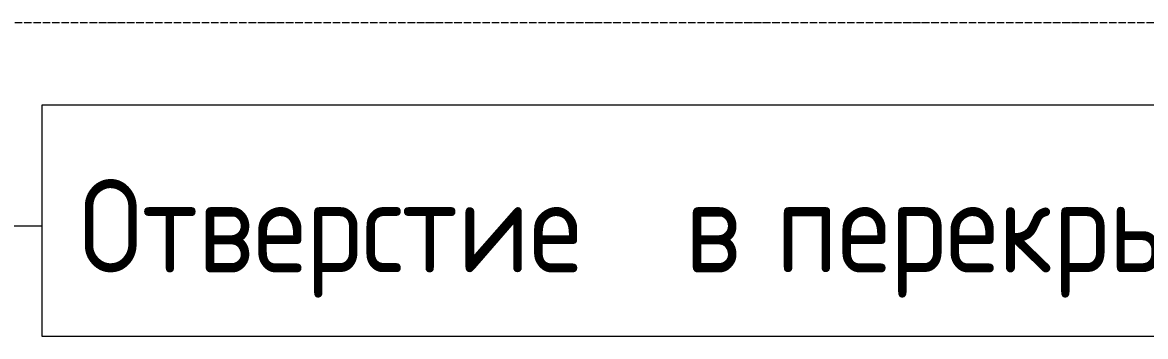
# Model space of a CAD drawing. Header units: millimetres. Extents: x -11886 to 71589, y -4690 to 48120.
# Drawn here: x 6379 to 9393, y 36013 to 36857 of the extents above; entities that cross this region are included whole.
import ezdxf

# ---------------------------------------------------------------- set-up
doc = ezdxf.new("R2010")
doc.units = ezdxf.units.MM
doc.linetypes.add('ADSK_Линия сетки', pattern=[25, 20, -2.5, 0, -2.5])
doc.layers.add('Аннотация', color=7, linetype='Continuous', lineweight=20)
doc.layers.add('Оси', color=7, linetype='Continuous', lineweight=9)
doc.styles.add('GOST Common_B', font='', dxfattribs={"width": 0.9, "height": 250})
doc.styles.get('GOST Common_B').set_extended_font_data('GOST Common', bold=True)

msp = doc.modelspace()

# ---------------------------------------------------------------- linework, layer by layer
at = {"layer": 'Аннотация', "lineweight": 9}
msp.add_line((973.67, 36310.03), (6431.97, 36310.03), dxfattribs=at)
at = {"layer": 'Аннотация', "lineweight": 9, "flags": 128}
msp.add_lwpolyline([(6431.97, 36635.6), (12049.07, 36635.6), (12049.07, 36012.6), (6431.97, 36012.6)], close=True, dxfattribs=at)
at = {"layer": 'Оси', "linetype": 'ADSK_Линия сетки'}
msp.add_line((-11086.22, 36856.79), (57141.72, 36856.79), dxfattribs=at)

# ---------------------------------------------------------------- texts
at = {"layer": 'Аннотация', "lineweight": 9, "char_height": 250, "attachment_point": 1, "style": 'GOST Common_B'}
for s, insert, width in [('Отверстие', (6531.97, 36435.03), 1868.7336), ('\\fGOST Common|b1|i0|c204|p34|;\\W.9; ', (8073.83, 36435.03), 101.0126), ('\\fGOST Common|b1|i0|c204|p34|;\\W.9; ', (8317.91, 36435.03), 101.0126), ('\\fGOST Common|b1|i0|c204|p34|;\\W.9;в', (8157.17, 36435.03), 194.8101), ('перекрытии', (8401.25, 36435.03), 2034.6829)]:
    msp.add_mtext(s, dxfattribs=dict(at, insert=insert, width=width))

doc.saveas('drawing.dxf')
